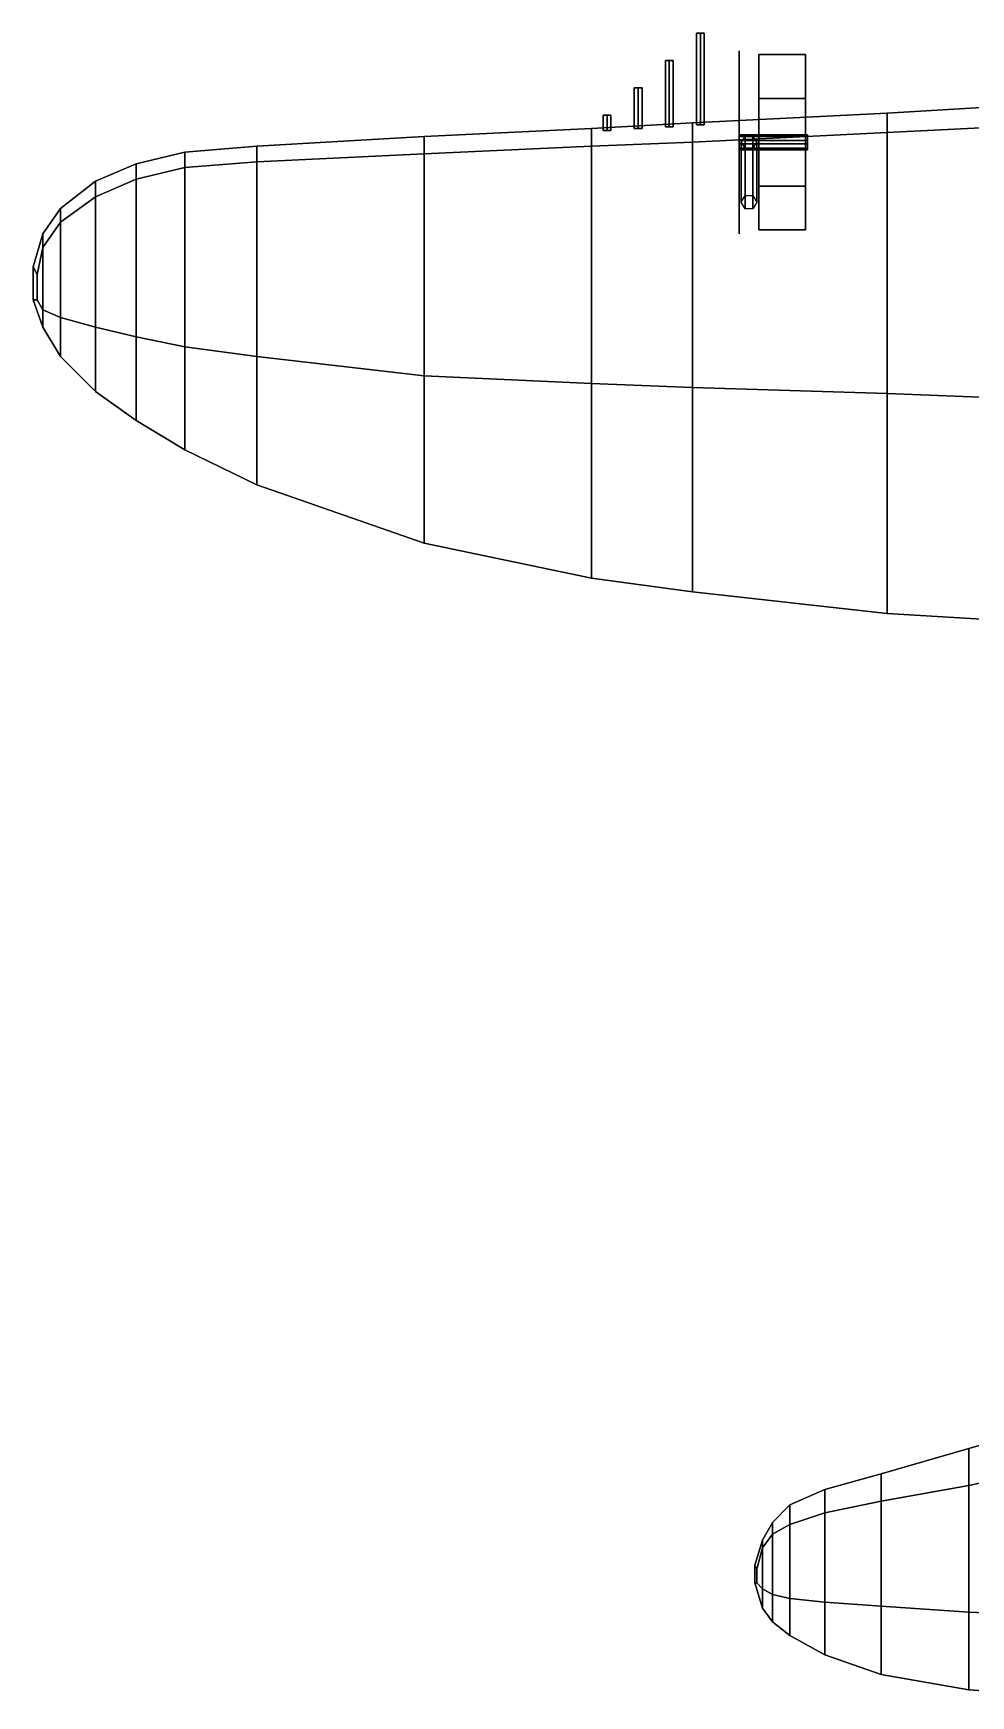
# Model space of a CAD drawing. Header units: millimetres. Extents: x -6.2 to 6.2, y -5.5 to 5.5.
# Drawn here: x -6.16 to -1.34, y -5.32 to 3.22 of the extents above; entities that cross this region are included whole.
import ezdxf

# ---------------------------------------------------------------- set-up
doc = ezdxf.new("R2010")
doc.units = ezdxf.units.MM
for name, color, linetype in [('shassis', 3, 'Continuous'), ('wheels', 2, 'Continuous'), ('wing1', 5, 'Continuous')]:
    doc.layers.add(name, color=color, linetype=linetype)

msp = doc.modelspace()

# ---------------------------------------------------------------- linework, layer by layer
at = {"layer": 'shassis'}
for points in [[(-2.53, 3.13, 0.58), (-2.53, 2.19, 0.51), (-2.53, 2.19, 0.37), (-2.53, 2.69, 0.38)], [(-2.53, 3.03, 0.74), (-2.53, 2.24, 0.64), (-2.53, 2.19, 0.51), (-2.53, 3.13, 0.58)], [(-2.53, 2.82, 1.04), (-2.53, 2.44, 0.85), (-2.53, 2.24, 0.64), (-2.53, 3.03, 0.74)], [(-2.53, 2.66, 1.11), (-2.53, 2.39, 1.06), (-2.53, 2.44, 0.85), (-2.53, 2.82, 1.04)], [(-2.53, 2.6687, 0.3709), (-2.53, 2.6981, 0.398), (-2.18, 2.6981, 0.398), (-2.18, 2.6687, 0.3709)], [(-2.53, 2.6981, 0.398), (-2.53, 2.6895, 0.437), (-2.18, 2.6895, 0.437), (-2.18, 2.6981, 0.398)], [(-2.53, 2.6895, 0.437), (-2.53, 2.6513, 0.4491), (-2.18, 2.6513, 0.4491), (-2.18, 2.6895, 0.437)], [(-2.53, 2.6305, 0.383), (-2.53, 2.6687, 0.3709), (-2.18, 2.6687, 0.3709), (-2.18, 2.6305, 0.383)], [(-2.53, 2.45, 1.79), (-2.53, 2.24, 1.77), (-2.53, 2.39, 1.06), (-2.53, 2.66, 1.11)], [(-2.53, 2.6513, 0.4491), (-2.53, 2.6219, 0.422), (-2.18, 2.6219, 0.422), (-2.18, 2.6513, 0.4491)], [(-2.5, 2.6938, 0.4175), (-2.52, 2.66, 0.41), (-2.52, 2.3527, 1.7963), (-2.5, 2.3865, 1.8038)], [(-2.52, 2.66, 0.41), (-2.5, 2.6262, 0.4025), (-2.5, 2.3188, 1.7888), (-2.52, 2.3527, 1.7963)], [(-2.46, 2.6938, 0.4175), (-2.5, 2.6938, 0.4175), (-2.5, 2.3865, 1.8038), (-2.46, 2.3865, 1.8038)], [(-2.44, 2.66, 0.41), (-2.46, 2.6938, 0.4175), (-2.46, 2.3865, 1.8038), (-2.44, 2.3527, 1.7963)], [(-2.46, 2.6262, 0.4025), (-2.44, 2.66, 0.41), (-2.44, 2.3527, 1.7963), (-2.46, 2.3188, 1.7888)], [(-2.18, 2.6895, 0.437), (-2.18, 2.6513, 0.4491), (-2.18, 2.6219, 0.422), (-2.18, 2.6981, 0.398)], [(-2.18, 2.6981, 0.398), (-2.18, 2.6219, 0.422), (-2.18, 2.6305, 0.383), (-2.18, 2.6687, 0.3709)], [(-2.53, 2.6219, 0.422), (-2.53, 2.6305, 0.383), (-2.18, 2.6305, 0.383), (-2.18, 2.6219, 0.422)], [(-2.5, 2.6262, 0.4025), (-2.46, 2.6262, 0.4025), (-2.46, 2.3188, 1.7888), (-2.5, 2.3188, 1.7888)]]:
    msp.add_3dface(points, dxfattribs=at)
at = {"layer": 'wheels'}
for points in [[(-2.43, 3.11, 0.41), (-2.43, 2.885, 0.7997), (-2.19, 2.885, 0.7997), (-2.19, 3.11, 0.41)], [(-2.43, 2.885, 0.0203), (-2.43, 3.11, 0.41), (-2.19, 3.11, 0.41), (-2.19, 2.885, 0.0203)], [(-2.43, 3.11, 0.41), (-2.43, 2.21, 0.41), (-2.43, 2.435, 0.7997), (-2.43, 2.885, 0.7997)], [(-2.43, 2.885, 0.0203), (-2.43, 2.435, 0.0203), (-2.43, 2.21, 0.41), (-2.43, 3.11, 0.41)], [(-2.19, 2.885, 0.7997), (-2.19, 2.435, 0.7997), (-2.19, 2.21, 0.41), (-2.19, 3.11, 0.41)], [(-2.19, 3.11, 0.41), (-2.19, 2.21, 0.41), (-2.19, 2.435, 0.0203), (-2.19, 2.885, 0.0203)], [(-2.43, 2.885, 0.7997), (-2.43, 2.435, 0.7997), (-2.19, 2.435, 0.7997), (-2.19, 2.885, 0.7997)], [(-2.43, 2.435, 0.0203), (-2.43, 2.885, 0.0203), (-2.19, 2.885, 0.0203), (-2.19, 2.435, 0.0203)], [(-2.43, 2.435, 0.7997), (-2.43, 2.21, 0.41), (-2.19, 2.21, 0.41), (-2.19, 2.435, 0.7997)], [(-2.43, 2.21, 0.41), (-2.43, 2.435, 0.0203), (-2.19, 2.435, 0.0203), (-2.19, 2.21, 0.41)]]:
    msp.add_3dface(points, dxfattribs=at)
at = {"layer": 'wing1'}
for points in [[(-2.73, 3.22, 1.93), (-2.75, 3.22, 1.91), (-2.75, 2.75, 1.91), (-2.73, 2.75, 1.93)], [(-2.75, 3.22, 1.91), (-2.73, 3.22, 1.89), (-2.73, 2.75, 1.89), (-2.75, 2.75, 1.91)], [(-2.71, 3.22, 1.91), (-2.73, 3.22, 1.89), (-2.75, 3.22, 1.91), (-2.73, 3.22, 1.93)], [(-2.71, 3.22, 1.91), (-2.73, 3.22, 1.93), (-2.73, 2.75, 1.93), (-2.71, 2.75, 1.91)], [(-2.73, 3.22, 1.89), (-2.71, 3.22, 1.91), (-2.71, 2.75, 1.91), (-2.73, 2.75, 1.89)], [(-2.87, 3.08, 1.92), (-2.89, 3.08, 1.9), (-2.91, 3.08, 1.92), (-2.89, 3.08, 1.94)], [(-2.91, 3.08, 1.92), (-2.89, 3.08, 1.9), (-2.89, 2.74, 1.9), (-2.91, 2.74, 1.92)], [(-2.89, 3.08, 1.94), (-2.91, 3.08, 1.92), (-2.91, 2.74, 1.92), (-2.89, 2.74, 1.94)], [(-2.89, 3.08, 1.9), (-2.87, 3.08, 1.92), (-2.87, 2.74, 1.92), (-2.89, 2.74, 1.9)], [(-2.87, 3.08, 1.92), (-2.89, 3.08, 1.94), (-2.89, 2.74, 1.94), (-2.87, 2.74, 1.92)], [(-3.05, 2.94, 1.96), (-3.07, 2.94, 1.94), (-3.07, 2.73, 1.94), (-3.05, 2.73, 1.96)], [(-3.07, 2.94, 1.94), (-3.05, 2.94, 1.92), (-3.05, 2.73, 1.92), (-3.07, 2.73, 1.94)], [(-3.03, 2.94, 1.94), (-3.05, 2.94, 1.92), (-3.07, 2.94, 1.94), (-3.05, 2.94, 1.96)], [(-3.03, 2.94, 1.94), (-3.05, 2.94, 1.96), (-3.05, 2.73, 1.96), (-3.03, 2.73, 1.94)], [(-3.05, 2.94, 1.92), (-3.03, 2.94, 1.94), (-3.03, 2.73, 1.94), (-3.05, 2.73, 1.92)], [(-1.77, 2.71, 2.03), (-0.77, 2.76, 1.98), (-0.77, 2.87, 1.78), (-1.77, 2.81, 1.85)], [(-1.77, 2.81, 1.85), (-0.77, 2.87, 1.78), (-0.77, 2.76, 1.58), (-1.77, 2.71, 1.68)], [(-3.29, 2.64, 2.12), (-2.77, 2.66, 2.09), (-2.77, 2.76, 1.91), (-3.29, 2.73, 1.97)], [(-3.29, 2.73, 1.97), (-2.77, 2.76, 1.91), (-2.77, 2.66, 1.8), (-3.29, 2.64, 1.85)], [(-3.19, 2.8, 1.96), (-3.21, 2.8, 1.94), (-3.23, 2.8, 1.96), (-3.21, 2.8, 1.98)], [(-3.23, 2.8, 1.96), (-3.21, 2.8, 1.94), (-3.21, 2.72, 1.94), (-3.23, 2.72, 1.96)], [(-3.21, 2.8, 1.98), (-3.23, 2.8, 1.96), (-3.23, 2.72, 1.96), (-3.21, 2.72, 1.98)], [(-3.21, 2.8, 1.94), (-3.19, 2.8, 1.96), (-3.19, 2.72, 1.96), (-3.21, 2.72, 1.94)], [(-3.19, 2.8, 1.96), (-3.21, 2.8, 1.98), (-3.21, 2.72, 1.98), (-3.19, 2.72, 1.96)], [(-2.77, 2.66, 2.09), (-1.77, 2.71, 2.03), (-1.77, 2.81, 1.85), (-2.77, 2.76, 1.91)], [(-2.77, 2.76, 1.91), (-1.77, 2.81, 1.85), (-1.77, 2.71, 1.68), (-2.77, 2.66, 1.8)], [(-1.77, 1.37, 2.03), (-0.77, 1.33, 1.98), (-0.77, 2.76, 1.98), (-1.77, 2.71, 2.03)], [(-0.77, 2.76, 1.58), (-0.77, 1.33, 1.58), (-1.77, 1.37, 1.68), (-1.77, 2.71, 1.68)], [(-5.01, 2.56, 2.22), (-4.15, 2.6, 2.18), (-4.15, 2.69, 2.06), (-5.01, 2.64, 2.13)], [(-5.01, 2.64, 2.13), (-4.15, 2.69, 2.06), (-4.15, 2.6, 1.95), (-5.01, 2.56, 2.04)], [(-4.15, 2.6, 2.18), (-3.29, 2.64, 2.12), (-3.29, 2.73, 1.97), (-4.15, 2.69, 2.06)], [(-4.15, 2.69, 2.06), (-3.29, 2.73, 1.97), (-3.29, 2.64, 1.85), (-4.15, 2.6, 1.95)], [(-3.29, 1.42, 2.12), (-2.77, 1.4, 2.09), (-2.77, 2.66, 2.09), (-3.29, 2.64, 2.12)], [(-2.77, 2.66, 1.8), (-2.77, 1.4, 1.8), (-3.29, 1.42, 1.85), (-3.29, 2.64, 1.85)], [(-2.77, 1.4, 2.09), (-1.77, 1.37, 2.03), (-1.77, 2.71, 2.03), (-2.77, 2.66, 2.09)], [(-1.77, 2.71, 1.68), (-1.77, 1.37, 1.68), (-2.77, 1.4, 1.8), (-2.77, 2.66, 1.8)], [(-5.63, 2.47, 2.27), (-5.38, 2.53, 2.25), (-5.38, 2.61, 2.17), (-5.63, 2.55, 2.19)], [(-5.63, 2.55, 2.19), (-5.38, 2.61, 2.17), (-5.38, 2.53, 2.09), (-5.63, 2.47, 2.11)], [(-5.38, 2.53, 2.25), (-5.01, 2.56, 2.22), (-5.01, 2.64, 2.13), (-5.38, 2.61, 2.17)], [(-5.38, 2.61, 2.17), (-5.01, 2.64, 2.13), (-5.01, 2.56, 2.04), (-5.38, 2.53, 2.09)], [(-5.01, 1.56, 2.22), (-4.15, 1.46, 2.18), (-4.15, 2.6, 2.18), (-5.01, 2.56, 2.22)], [(-4.15, 2.6, 1.95), (-4.15, 1.46, 1.95), (-5.01, 1.56, 2.04), (-5.01, 2.56, 2.04)], [(-4.15, 1.46, 2.18), (-3.29, 1.42, 2.12), (-3.29, 2.64, 2.12), (-4.15, 2.6, 2.18)], [(-3.29, 2.64, 1.85), (-3.29, 1.42, 1.85), (-4.15, 1.46, 1.95), (-4.15, 2.6, 1.95)], [(-5.84, 2.38, 2.28), (-5.63, 2.47, 2.27), (-5.63, 2.55, 2.19), (-5.84, 2.46, 2.21)], [(-5.84, 2.46, 2.21), (-5.63, 2.55, 2.19), (-5.63, 2.47, 2.11), (-5.84, 2.38, 2.14)], [(-5.63, 1.66, 2.27), (-5.38, 1.61, 2.25), (-5.38, 2.53, 2.25), (-5.63, 2.47, 2.27)], [(-5.38, 2.53, 2.09), (-5.38, 1.61, 2.09), (-5.63, 1.66, 2.11), (-5.63, 2.47, 2.11)], [(-5.38, 1.61, 2.25), (-5.01, 1.56, 2.22), (-5.01, 2.56, 2.22), (-5.38, 2.53, 2.25)], [(-5.01, 2.56, 2.04), (-5.01, 1.56, 2.04), (-5.38, 1.61, 2.09), (-5.38, 2.53, 2.09)], [(-6.02, 2.25, 2.28), (-5.84, 2.38, 2.28), (-5.84, 2.46, 2.21), (-6.02, 2.32, 2.23)], [(-6.02, 2.32, 2.23), (-5.84, 2.46, 2.21), (-5.84, 2.38, 2.14), (-6.02, 2.25, 2.17)], [(-5.84, 1.71, 2.28), (-5.63, 1.66, 2.27), (-5.63, 2.47, 2.27), (-5.84, 2.38, 2.28)], [(-5.63, 2.47, 2.11), (-5.63, 1.66, 2.11), (-5.84, 1.71, 2.14), (-5.84, 2.38, 2.14)], [(-6.11, 2.12, 2.27), (-6.02, 2.25, 2.28), (-6.02, 2.32, 2.23), (-6.11, 2.19, 2.24)], [(-6.11, 2.19, 2.24), (-6.02, 2.32, 2.23), (-6.02, 2.25, 2.17), (-6.11, 2.12, 2.2)], [(-6.02, 1.76, 2.28), (-5.84, 1.71, 2.28), (-5.84, 2.38, 2.28), (-6.02, 2.25, 2.28)], [(-5.84, 2.38, 2.14), (-5.84, 1.71, 2.14), (-6.02, 1.76, 2.17), (-6.02, 2.25, 2.17)], [(-6.11, 1.8, 2.27), (-6.02, 1.76, 2.28), (-6.02, 2.25, 2.28), (-6.11, 2.12, 2.27)], [(-6.02, 2.25, 2.17), (-6.02, 1.76, 2.17), (-6.11, 1.8, 2.2), (-6.11, 2.12, 2.2)], [(-6.14, 1.98, 2.27), (-6.11, 2.12, 2.27), (-6.11, 2.19, 2.24), (-6.16, 2.02, 2.24)], [(-6.16, 2.02, 2.24), (-6.11, 2.19, 2.24), (-6.11, 2.12, 2.2), (-6.14, 1.98, 2.21)], [(-6.14, 1.85, 2.27), (-6.11, 1.8, 2.27), (-6.11, 2.12, 2.27), (-6.14, 1.98, 2.27)], [(-6.11, 2.12, 2.2), (-6.11, 1.8, 2.2), (-6.14, 1.85, 2.21), (-6.14, 1.98, 2.21)], [(-6.16, 2.02, 2.24), (-6.16, 1.85, 2.24), (-6.14, 1.85, 2.27), (-6.14, 1.98, 2.27)], [(-6.14, 1.98, 2.21), (-6.14, 1.85, 2.21), (-6.16, 1.85, 2.24), (-6.16, 2.02, 2.24)], [(-6.16, 1.85, 2.24), (-6.11, 1.71, 2.24), (-6.11, 1.8, 2.27), (-6.14, 1.85, 2.27)], [(-6.14, 1.85, 2.21), (-6.11, 1.8, 2.2), (-6.11, 1.71, 2.24), (-6.16, 1.85, 2.24)], [(-6.11, 1.71, 2.24), (-6.02, 1.56, 2.23), (-6.02, 1.76, 2.28), (-6.11, 1.8, 2.27)], [(-6.11, 1.8, 2.2), (-6.02, 1.76, 2.17), (-6.02, 1.56, 2.23), (-6.11, 1.71, 2.24)], [(-6.02, 1.56, 2.23), (-5.84, 1.38, 2.21), (-5.84, 1.71, 2.28), (-6.02, 1.76, 2.28)], [(-6.02, 1.76, 2.17), (-5.84, 1.71, 2.14), (-5.84, 1.38, 2.21), (-6.02, 1.56, 2.23)], [(-5.84, 1.38, 2.21), (-5.63, 1.23, 2.19), (-5.63, 1.66, 2.27), (-5.84, 1.71, 2.28)], [(-5.84, 1.71, 2.14), (-5.63, 1.66, 2.11), (-5.63, 1.23, 2.19), (-5.84, 1.38, 2.21)], [(-5.63, 1.23, 2.19), (-5.38, 1.08, 2.17), (-5.38, 1.61, 2.25), (-5.63, 1.66, 2.27)], [(-5.63, 1.66, 2.11), (-5.38, 1.61, 2.09), (-5.38, 1.08, 2.17), (-5.63, 1.23, 2.19)], [(-5.38, 1.08, 2.17), (-5.01, 0.9, 2.13), (-5.01, 1.56, 2.22), (-5.38, 1.61, 2.25)], [(-5.38, 1.61, 2.09), (-5.01, 1.56, 2.04), (-5.01, 0.9, 2.13), (-5.38, 1.08, 2.17)], [(-5.01, 0.9, 2.13), (-4.15, 0.6, 2.06), (-4.15, 1.46, 2.18), (-5.01, 1.56, 2.22)], [(-5.01, 1.56, 2.04), (-4.15, 1.46, 1.95), (-4.15, 0.6, 2.06), (-5.01, 0.9, 2.13)], [(-4.15, 0.6, 2.06), (-3.29, 0.42, 1.97), (-3.29, 1.42, 2.12), (-4.15, 1.46, 2.18)], [(-4.15, 1.46, 1.95), (-3.29, 1.42, 1.85), (-3.29, 0.42, 1.97), (-4.15, 0.6, 2.06)], [(-3.29, 0.42, 1.97), (-2.77, 0.35, 1.91), (-2.77, 1.4, 2.09), (-3.29, 1.42, 2.12)], [(-3.29, 1.42, 1.85), (-2.77, 1.4, 1.8), (-2.77, 0.35, 1.91), (-3.29, 0.42, 1.97)], [(-2.77, 0.35, 1.91), (-1.77, 0.24, 1.85), (-1.77, 1.37, 2.03), (-2.77, 1.4, 2.09)], [(-2.77, 1.4, 1.8), (-1.77, 1.37, 1.68), (-1.77, 0.24, 1.85), (-2.77, 0.35, 1.91)], [(-1.77, 0.24, 1.85), (-0.77, 0.18, 1.78), (-0.77, 1.33, 1.98), (-1.77, 1.37, 2.03)], [(-1.77, 1.37, 1.68), (-0.77, 1.33, 1.58), (-0.77, 0.18, 1.78), (-1.77, 0.24, 1.85)], [(-1.35, -4.24, 2.62), (-0.9, -4.14, 2.62), (-0.9, -3.92, 2.56), (-1.35, -4.05, 2.56)], [(-1.35, -4.05, 2.56), (-0.9, -3.92, 2.56), (-0.9, -4.14, 2.47), (-1.35, -4.24, 2.48)], [(-1.8, -4.32, 2.61), (-1.35, -4.24, 2.62), (-1.35, -4.05, 2.56), (-1.8, -4.18, 2.56)], [(-1.8, -4.18, 2.56), (-1.35, -4.05, 2.56), (-1.35, -4.24, 2.48), (-1.8, -4.32, 2.49)], [(-2.09, -4.38, 2.6), (-1.8, -4.32, 2.61), (-1.8, -4.18, 2.56), (-2.09, -4.26, 2.56)], [(-2.09, -4.26, 2.56), (-1.8, -4.18, 2.56), (-1.8, -4.32, 2.49), (-2.09, -4.38, 2.5)], [(-1.35, -4.89, 2.62), (-0.9, -4.91, 2.62), (-0.9, -4.14, 2.62), (-1.35, -4.24, 2.62)], [(-0.9, -4.14, 2.47), (-0.9, -4.91, 2.47), (-1.35, -4.89, 2.48), (-1.35, -4.24, 2.48)], [(-2.27, -4.44, 2.6), (-2.09, -4.38, 2.6), (-2.09, -4.26, 2.56), (-2.27, -4.34, 2.56)], [(-2.27, -4.34, 2.56), (-2.09, -4.26, 2.56), (-2.09, -4.38, 2.5), (-2.27, -4.44, 2.51)], [(-1.8, -4.86, 2.61), (-1.35, -4.89, 2.62), (-1.35, -4.24, 2.62), (-1.8, -4.32, 2.61)], [(-1.35, -4.24, 2.48), (-1.35, -4.89, 2.48), (-1.8, -4.86, 2.49), (-1.8, -4.32, 2.49)], [(-2.36, -4.49, 2.6), (-2.27, -4.44, 2.6), (-2.27, -4.34, 2.56), (-2.36, -4.43, 2.56)], [(-2.36, -4.43, 2.56), (-2.27, -4.34, 2.56), (-2.27, -4.44, 2.51), (-2.36, -4.49, 2.52)], [(-2.09, -4.84, 2.6), (-1.8, -4.86, 2.61), (-1.8, -4.32, 2.61), (-2.09, -4.38, 2.6)], [(-1.8, -4.32, 2.49), (-1.8, -4.86, 2.49), (-2.09, -4.84, 2.5), (-2.09, -4.38, 2.5)], [(-2.41, -4.56, 2.59), (-2.36, -4.49, 2.6), (-2.36, -4.43, 2.56), (-2.41, -4.52, 2.56)], [(-2.41, -4.52, 2.56), (-2.36, -4.43, 2.56), (-2.36, -4.49, 2.52), (-2.41, -4.56, 2.53)], [(-2.36, -4.8, 2.6), (-2.27, -4.82, 2.6), (-2.27, -4.44, 2.6), (-2.36, -4.49, 2.6)], [(-2.27, -4.44, 2.51), (-2.27, -4.82, 2.51), (-2.36, -4.8, 2.52), (-2.36, -4.49, 2.52)], [(-2.27, -4.82, 2.6), (-2.09, -4.84, 2.6), (-2.09, -4.38, 2.6), (-2.27, -4.44, 2.6)], [(-2.09, -4.38, 2.5), (-2.09, -4.84, 2.5), (-2.27, -4.82, 2.51), (-2.27, -4.44, 2.51)], [(-2.44, -4.67, 2.58), (-2.41, -4.56, 2.59), (-2.41, -4.52, 2.56), (-2.45, -4.65, 2.56)], [(-2.45, -4.65, 2.56), (-2.41, -4.52, 2.56), (-2.41, -4.56, 2.53), (-2.44, -4.67, 2.54)], [(-2.41, -4.77, 2.59), (-2.36, -4.8, 2.6), (-2.36, -4.49, 2.6), (-2.41, -4.56, 2.59)], [(-2.36, -4.49, 2.52), (-2.36, -4.8, 2.52), (-2.41, -4.77, 2.53), (-2.41, -4.56, 2.53)], [(-2.44, -4.74, 2.58), (-2.41, -4.77, 2.59), (-2.41, -4.56, 2.59), (-2.44, -4.67, 2.58)], [(-2.41, -4.56, 2.53), (-2.41, -4.77, 2.53), (-2.44, -4.74, 2.54), (-2.44, -4.67, 2.54)], [(-2.45, -4.65, 2.56), (-2.45, -4.74, 2.56), (-2.44, -4.74, 2.58), (-2.44, -4.67, 2.58)], [(-2.44, -4.67, 2.54), (-2.44, -4.74, 2.54), (-2.45, -4.74, 2.56), (-2.45, -4.65, 2.56)], [(-2.45, -4.74, 2.56), (-2.41, -4.87, 2.56), (-2.41, -4.77, 2.59), (-2.44, -4.74, 2.58)], [(-2.44, -4.74, 2.54), (-2.41, -4.77, 2.53), (-2.41, -4.87, 2.56), (-2.45, -4.74, 2.56)], [(-2.41, -4.87, 2.56), (-2.36, -4.94, 2.56), (-2.36, -4.8, 2.6), (-2.41, -4.77, 2.59)], [(-2.41, -4.77, 2.53), (-2.36, -4.8, 2.52), (-2.36, -4.94, 2.56), (-2.41, -4.87, 2.56)], [(-2.36, -4.94, 2.56), (-2.27, -5.01, 2.56), (-2.27, -4.82, 2.6), (-2.36, -4.8, 2.6)], [(-2.36, -4.8, 2.52), (-2.27, -4.82, 2.51), (-2.27, -5.01, 2.56), (-2.36, -4.94, 2.56)], [(-2.27, -5.01, 2.56), (-2.09, -5.11, 2.56), (-2.09, -4.84, 2.6), (-2.27, -4.82, 2.6)], [(-2.27, -4.82, 2.51), (-2.09, -4.84, 2.5), (-2.09, -5.11, 2.56), (-2.27, -5.01, 2.56)], [(-2.09, -5.11, 2.56), (-1.8, -5.21, 2.56), (-1.8, -4.86, 2.61), (-2.09, -4.84, 2.6)], [(-2.09, -4.84, 2.5), (-1.8, -4.86, 2.49), (-1.8, -5.21, 2.56), (-2.09, -5.11, 2.56)], [(-1.8, -5.21, 2.56), (-1.35, -5.29, 2.56), (-1.35, -4.89, 2.62), (-1.8, -4.86, 2.61)], [(-1.8, -4.86, 2.49), (-1.35, -4.89, 2.48), (-1.35, -5.29, 2.56), (-1.8, -5.21, 2.56)], [(-1.35, -5.29, 2.56), (-0.9, -5.32, 2.56), (-0.9, -4.91, 2.62), (-1.35, -4.89, 2.62)], [(-1.35, -4.89, 2.48), (-0.9, -4.91, 2.47), (-0.9, -5.32, 2.56), (-1.35, -5.29, 2.56)]]:
    msp.add_3dface(points, dxfattribs=at)

doc.saveas('drawing.dxf')
